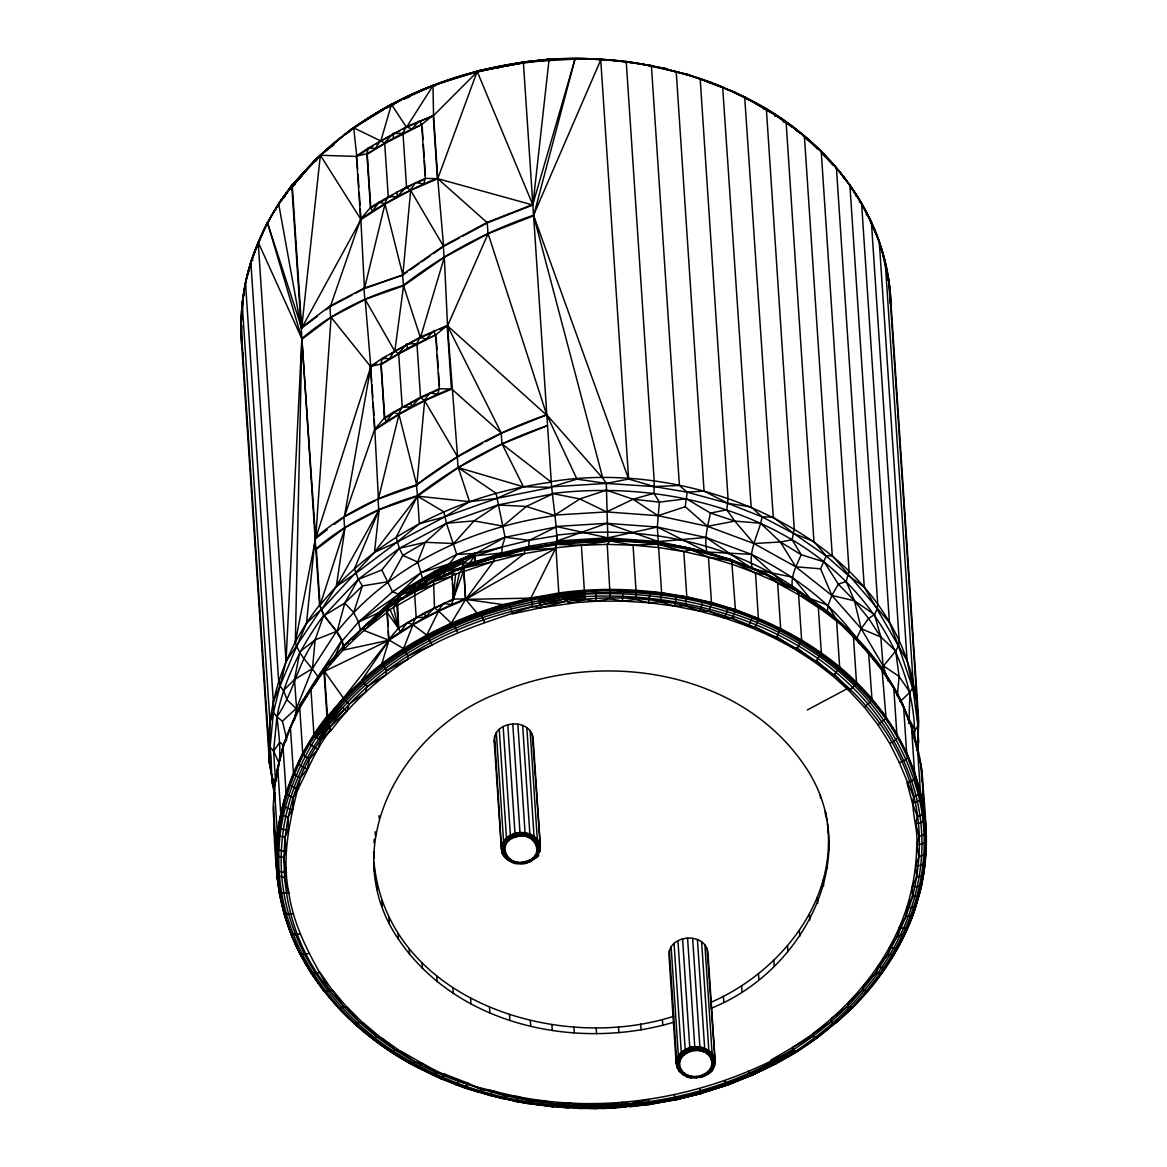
<?xml version="1.0" encoding="UTF-8"?>
<svg xmlns="http://www.w3.org/2000/svg" width="1167" height="1167" viewBox="0 0 1167 1167"><rect width="100%" height="100%" fill="white"/><g stroke="black" fill="none" stroke-linecap="round" stroke-linejoin="round"><path stroke-width="1.5" d="M800.081 1048.71L796.711 1051.584L793.079 1049.541C702.709 1100.233 593.492 1118.278 492.81 1090.809C429.31 1077.345 370.522 1041.504 329.94 990.52C267.579 916.212 269.956 801.86 329.78 727.201C385.752 653.535 475.728 611.639 566.345 601.253L567.279 601.428C737.617 574.762 961.623 701.265 912.477 896.767C854.419 1091.714 589.481 1157.081 422.746 1063.662L417.669 1067.572C362.572 1038.951 314.959 993.117 291.429 934.942L290.977 933.658C277.235 900.691 275.704 864.645 273.88 829.474L273.88 824.135M793.079 1049.541L792.583 1047.47L812.64 1036.296L812.845 1033.568C855.469 1001.724 890.392 958.253 906.89 907.255C913.134 886.964 916.518 865.914 916.766 844.675C918.371 828.497 910.946 812.509 913.542 796.653L899.349 762.664L889.677 743.364L877.992 724.838L864.382 707.202L848.934 690.572L831.75 675.066L812.976 660.799L792.714 647.875L771.11 636.38L748.339 626.387L724.532 617.97L699.864 611.187L674.511 606.096L648.648 602.712L622.463 601.078L610.253 598.773L596.118 601.195L584.973 599.634L569.904 603.572L561.502 597.373L558.803 593.653L610.224 589.627L622.915 590.969L622.463 601.078L596.118 601.195L569.817 603.062L561.663 597.081L558.614 593.011C702.607 572.734 880.647 639.283 920.413 791.999C942.221 877.701 901.872 968.858 835.207 1023.371L830.846 1021.884L792.583 1047.47L770.979 1060.015L775.399 1063.823L796.711 1051.584L817.046 1037.813L838.475 1019.914M343.813 647.32C341.61 630.428 323.565 621.486 320.079 605.279C376.168 534.69 463.066 493.816 551.305 482.175L523.385 62.478L524.552 61.588L527.892 62.376L524.523 62.114C435.831 73.959 348.875 114.993 292.246 185.67L301.67 328.131L317.453 316.228M567.279 601.428L569.904 603.572L540.817 607.715L532.488 606.563C489.921 621.18 445.954 633.521 408.202 659.078C378.589 678.435 351.996 702.432 330.83 730.848L327.548 717.267C384.599 647.291 470.724 607.19 558.862 594.12L555.623 542.786C675.182 527.411 807.564 566.666 880.895 666.663C904.877 702.578 921.551 743.992 923.126 787.55C926.233 823.085 929.034 859.525 919.319 894.389L912.725 915.366L906.278 916.445L899.29 927.532L898.167 935.73L889.604 947.298L888.175 954.475L877.905 966.393L876.359 972.578L864.28 984.685L862.807 989.922L848.832 1002.059L847.607 1006.392L831.633 1018.397L830.846 1021.884M917.568 750.614L918.735 721.439L890.888 302.238C887.737 212.321 823.464 134.891 744.677 97.007L733.926 92.353L751.285 101.062M923.039 796.127L923.126 787.55M398.137 602.216L398.676 596.191L408.771 591.581L435.233 575.812L434.941 571.174L447.997 564.595L475.188 553.041L475.246 561.779L495.61 557.009M917.306 749.126C934.402 559.489 714.35 454.488 551.218 481.665L551.728 487.31L496.719 498.382L469.499 501.664L417.523 496.15L374.49 552.239L321.29 610.005L336.3 586.403L345.053 527.63L320.079 605.279L316.359 549.278L345.053 527.63L379.129 509.731L417.523 496.15L458.281 467.588L496.092 493.291L505.078 537.258L502.073 547.06L501.97 552.939L475.246 561.779M610.253 598.773L607.219 544.391L610.137 540.992C688.515 541.94 767.711 564.93 830.014 613.506C861.669 645.774 897.642 677.633 909.195 723.496M277.877 770.118C281.728 752.598 278.855 734.437 276.915 716.844C284.033 679.675 301.494 645.511 323.755 615.184L319.539 605.017L291.75 185.276L292.275 186.122C276.36 204.911 264.398 226.719 255.646 249.65L255.019 250.132C243.743 280.022 239.089 312.318 241.642 344.163L269.489 763.364L274.741 793.837M317.22 680.449L318.051 677.093C310.845 665.073 298.898 656.029 295.339 641.996L301.845 338.605L267.491 222.795L278.986 203.087L292.246 185.67C329.196 139.923 379.1 105.949 433.891 85.133L434.795 86.125M914.68 740.724C916.431 657.065 862.34 581.268 792.116 539.796C720.389 497.39 634.498 483.678 552.356 493.481L554.996 515.61C471.876 527.309 390.186 565.12 337.044 631.639L344.761 603.135L358.254 579.343L399.377 548.286L446.421 523.239L497.959 504.961L552.429 493.991L551.655 486.799L576.979 479.156L606.315 483.43L654.293 486.581L687.159 492.168L727.858 503.327L762.051 516.85L793.837 533.582L813.939 541.473L826.192 555.944L848.497 575.652L864.266 587.132L907.124 660.741L912.827 687.626L917.933 725.757L918.517 742.052L917.656 749.156M330.276 663.192L327.023 664.49L324.557 667.291C302.53 697.297 285.186 731.111 277.717 767.769L274.376 788.279L277.381 833.53L276.885 874.71L279.701 895.118L284.573 915.249L291.429 934.942L300.255 954.095L311.253 973.234L315.455 973.628L319.846 972.242L343.944 1006.961L347.387 1007.325L376.737 1036.792L382.017 1038.09L415.219 1061.955L422.746 1063.662L436.283 1072.59L445.065 1074.282L468.478 1083.355L481.402 1089.599L492.81 1090.809L505.18 1095.886L517.9 1096.601L529.57 1100.627L543.574 1100.685L554.398 1103.792L569.656 1103.034L579.547 1105.368L595.958 1103.632L604.812 1105.339L622.288 1102.479L630.063 1103.705L648.487 1099.577L649.654 1104.478L676.349 1099.606L702.476 1093.1L727.872 1084.887L751.986 1074.53M595.958 1103.632L595.666 1108.65L559.956 1106.929M274.07 799.162C273.676 780.096 279.628 761.774 283.858 743.394L300.444 704.153L323.93 671.127L324.557 667.291L299.729 708.092L290.423 727.552L283.07 747.478L286.075 792.729L277.381 833.53L276.112 854.142L276.885 874.71C280.08 902.091 287.461 929.151 300.065 953.818L310.976 972.578L323.886 991.046L332.683 990.272L359.582 1022.409L363.871 1023.299L395.321 1049.994L401.681 1051.569L422.746 1063.662M900.107 701.352L902.324 703.468L911.515 726.837L921.288 767.04L925.854 833.705L924.877 863.478L921.478 885.009L919.056 895.249L912.477 896.767L906.89 907.255L906.278 916.445M323.93 671.127L327.008 717.063L330.83 730.848L329.532 728.004M241.263 326.133L242.182 347.474L241.642 344.163C239.862 316.724 242.357 288.643 250.847 262.181L263.611 230.118L267.812 221.905L269.504 221.205M242.138 315.09L241.219 322.573M274.697 790.176L269.489 763.364L269.985 722.169L242.153 302.982L245.508 283.143M433.409 253.589L443.606 246.441L437.756 178.682L477.332 71.07L525.879 61.749L549.088 59.225L574.908 58.408L600.684 59.167L628.634 479.039L654.293 486.581L679.413 485.457L687.159 492.168L704.066 491.074L727.858 503.327L751.14 506.93L762.051 516.85L773.254 517.083L793.837 533.582L826.192 555.944L832.261 555.58L889.429 622.478L898.502 645.891L916.897 700.929L917.933 725.757L913.323 733.08M860.458 644.053C833.953 604.2 794.085 575.273 751.519 554.369L706.954 552.006L658.276 541.561L657.313 527.046L659.399 502.102L653.972 493.262L654.22 481.446L626.227 61.574L625.41 62.668M584.448 591.684L559.241 594.82C471.351 609.218 383.666 647.729 327.942 719.499L327.606 720.258C299.277 760.009 278.928 806.995 278.825 856.461C277.338 936.27 326.366 1009.907 392.229 1051.89C505.428 1124.828 657.123 1124.9 775.399 1063.823C876.271 1012.927 952.943 893.747 913.819 779.862C865.155 637.488 699.325 580.174 560.7 596.162L558.803 593.653C588.868 590.021 619.837 589.218 649.888 592.661L648.648 602.712L635.475 599.532L622.463 601.078M559.562 58.992L559.577 58.671C681.12 54.178 816.885 106.824 871.399 222.109C883.054 247.287 889.283 274.624 890.888 302.238M526.711 862.938C501.154 862.457 530.941 866.337 525.836 861.436C507.864 868.204 494.823 842.37 516.033 836.972C534.005 830.204 547.046 856.038 525.836 861.436M319.539 605.017C284.515 649.465 264.428 706.531 269.489 763.364M274.376 788.279L273.107 808.891L274.814 836.272M242.853 304.82L243.159 301.407L240.869 323.595L268.716 742.781C273.574 759.381 269.096 777.63 274.974 794.129M295.339 641.996L315.644 538.483L331.078 317.278L365.154 299.379L403.549 285.813L444.321 257.236L488.127 233.663L533.611 215.822L574.995 59.094L562.932 58.933M279.336 891.748L283.989 893.295L288.847 893.134L284.31 877.526L286.455 872.289L283.552 857.395L286.265 851.297L284.806 837.25L288.264 830.321L288.074 817.192L292.465 809.49L293.311 797.353C306.367 775.588 313.938 750.614 330.276 730.586L320.531 740.418L317.789 749.374L309.591 758.842L307.271 768.878L300.502 777.864C290.991 815.354 280.926 854.127 288.847 893.134C294.113 928.684 312.202 959.96 329.94 990.52M284.31 877.526L277.265 875.586C271.911 818.621 291.531 760.928 326.935 716.363L327.008 717.063C300.75 750.673 282.998 791.124 277.381 833.53L280.095 836.01L284.806 837.25M388.363 631.522L388.947 640.231L343.696 697.764L327.475 716.626L324.47 671.39L388.947 640.231L412.958 624.753L438.617 611.1L465.691 599.371L530.825 598.131L558.862 594.12L558.614 593.011L530.825 598.131L503.488 604.637L480.848 613.025L476.895 613.011L465.341 598.934L453.219 599.065L424.934 612.587L407.035 622.799L398.399 628.254L388.596 639.793L400.383 631.843L398.399 628.254L396.853 605.046L397.174 601.501L398.647 599.532L401.244 599.182L397.845 601.457L398.647 599.532L387.05 608.372L388.596 639.793L403.563 648.56L407.808 655.956L408.202 659.078L386.583 670.689L385.854 674.847L366.978 686.794L365.402 692.177L349.166 704.153L347.007 710.893L329.78 727.201L328.977 724.094C384.993 651.565 473.846 610.035 563.588 599.182L584.973 599.634L581.37 545.266L555.477 544.362L610.137 540.992L633.025 545.149L658.611 547.556L683.804 551.568L708.457 557.184L731.68 560.889L755.53 573.041L797.659 591.158L852.318 633.214L882.135 670.485L893.82 688.588L903.637 707.406L906.642 752.657C917.174 778.477 925.314 805.697 925.854 833.705L919.129 836.535L916.766 844.675L918.91 856.68L915.657 865.681L916.693 876.796L912.361 886.584L912.477 896.767M396.853 605.046L386.744 611.916L398.749 628.677L397.524 601.924C414.11 588.562 434.489 579.809 453.817 570.78L437.362 579.168L434.941 579.445L433.555 581.385L397.524 601.924L416.604 589.189L435.758 579.941M470.885 564.857L465.297 565.543L463.81 567.512L465.341 598.934L451.644 604.55L443.62 603.324L438.267 610.662L434.182 607.832L425.24 617.255L415.875 617.576L412.607 624.33L407.035 622.799L400.383 631.843L425.24 617.255L451.644 604.55L453.219 599.065L451.994 572.311L453.482 570.327L464.378 567.337M472.358 564.682L474.911 561.327L475.188 553.041L435.043 571.961L398.443 593.901L398.676 596.191L402.921 598.831M815.441 603.499C744.517 544.347 647.204 523.808 556.819 535.186L556.805 543.647L555.623 542.786L609.728 539.46L657.24 542.567L689.77 548.096L690.981 549.73L708.457 557.184L732.424 564.347L755.53 573.041L758.433 619.429L755.268 626.796L748.339 626.387L732.672 618.306L724.532 617.97L709.244 611.289L699.864 611.187L685.131 605.804L674.511 606.096L660.493 601.866L648.648 602.712M897.335 696.115L899.071 676.452L895.716 650.982L898.502 645.891L899.246 641.296L871.399 222.109L861.144 202.416L859.291 201.833M373.994 842.764L374.301 839.204M710.849 1008.376C803.144 972.009 866.104 854.536 804.369 765.319C738.799 669.245 600.64 649.188 498.469 693.081C402.863 728.894 335.089 846.192 398.472 939.245C457.274 1026.172 577.738 1051.088 674.22 1022.073M407.808 655.956L432.228 644.986L427.034 636.336L451.25 623.178L465.691 599.371L463.839 571.494L464.16 567.95L465.648 565.98L495.26 555.973L525.15 548.475L556.148 543.618L540.584 546.608M710.455 1002.541C779.308 972.797 837.512 901.77 827.374 823.494M343.667 648.662L341.61 640.639L336.49 631.376L323.755 615.184L315.119 639.895L312.493 668.501L296.549 708.121L294.288 720.593M360.282 208.718L364.44 288.585L402.834 275.018L410.667 190.396L437.756 178.682L532.896 205.027L549.088 59.284L549.161 60.407M374.257 419.07L378.414 498.936L416.809 485.355L424.642 400.748L451.717 389.019L501.387 433.22L546.783 414.81C499.724 430.754 455.801 454.634 416.459 484.932C379.567 495.96 344.338 512.809 315.09 538.162L306.527 623.149L273.326 701.659L273.428 712.424L270.088 747.04L273.603 751.11L279.234 763.612M416.604 589.189L415.029 591.231L414.693 594.805L416.225 617.999L408.946 622.449M272.013 777.747L275.514 781.511L273.603 751.11L276.915 716.844C293.573 693.227 297.585 663.279 315.119 639.895L336.49 631.376L312.493 668.501L294.492 679.53L283.45 690.514L287.345 700.171L298.489 710.747M274.42 799.41L274.741 795.952M276.419 778.637L277.25 769.987L283.858 743.394M532.488 606.563L530.825 598.131L555.696 548.286L555.711 543.297M622.915 590.969L661.616 592.792L676.524 596.133L674.511 606.096M687.159 492.168L685.233 506.711L707.552 526.332L753.926 543.53L795.763 566.797L831.867 595.447L861.217 628.707L882.996 665.584L888.291 681.032M635.475 599.532L636.03 590.4L633.025 545.149L607.219 544.391L581.37 545.266L555.609 547.775M351.34 128.983L353.703 127.874C404.059 92.849 462.861 71.464 523.472 62.989L559.606 58.729L523.939 62.23C448.784 72.369 376.153 103.279 320.371 155.269L291.692 185.422L274.201 210.673L267.491 222.795L301.67 328.131L320.371 155.269L351.34 128.983L383.607 109.669M551.728 487.31L523.429 486.785L496.719 498.382L444.642 516.864L419.347 523.706L397.116 542.159L355.585 573.522L336.3 586.403L379.129 509.731L374.49 552.239L397.116 542.159L444.642 516.864L469.499 501.664L458.281 467.588L502.102 444.014L547.498 425.605C500.453 441.549 456.516 465.429 417.173 495.727C380.282 506.755 345.053 523.604 315.805 548.957L316.359 549.278M505.428 853.485L502.379 853.442L501.372 849.197L494.152 740.52C494.458 719.995 530.489 717.778 533.129 738.2L540.35 846.877L539.81 851.224L536.805 851.618M504.698 850.174L501.504 849.488L494.589 736.465M532.677 742.256L533.129 738.2M539.519 851.458C542.757 834.172 517.389 828.103 506.828 838.708C501.066 841.349 499.388 858.241 507.222 856.505M711.607 1065.923L714.612 1065.529L715.152 1061.182L707.917 952.36C705.276 931.937 669.245 934.154 668.939 954.679L676.174 1063.502L679.325 1071.35L682.039 1070.81C691.55 1084.07 720.156 1072.181 709.448 1056.223C699.923 1042.962 671.317 1054.837 682.039 1070.81M679.5 1064.479C667.976 1062.247 688.384 1044.29 694.832 1047.237C700.9 1043.531 723.132 1058.965 711.972 1062.553M435.583 84.593L477.843 71.304L525.281 62.143L477.303 71.727L532.896 205.027L487.412 222.868L437.756 178.682L433.555 115.577L433.001 85.658L433.891 85.133L404.365 98.655M827.301 611.96L828.074 605.367L831.867 595.447L838.387 584.2L846.221 581.443L849.065 570.823L821.232 151.622L820.241 150.572M559.241 594.82L538.848 597.956L530.825 598.131L509.454 604.418L503.488 604.637L465.691 599.371L524.26 553.625L525.15 548.475L528.491 548.942L529.191 540.35L556.178 526.973L554.909 515.099L579.853 498.951L606.461 490.14L633.097 499.257L659.399 502.102L686.502 498.79L710.426 513.057L734.787 521.08L760.636 523.239L780.344 541.984L801.218 554.69L824.135 561.925L838.387 584.2L854.419 600.786L868.598 618.422L880.822 637.007L895.716 650.982L881.421 668.472M579.547 1105.368L578.992 1108.49L604.725 1108.344L633.987 1105.733M425.955 585.717L426.524 581.254L463.941 562.815L461.651 560.831L461.417 558.555M390.289 354.199L394.796 351.296L403.549 285.813L402.484 274.581L443.329 245.96L487.237 222.343L532.808 204.458L574.995 59.094C600.509 58.408 626.183 61.778 651.39 65.585L679.413 485.457M243.888 296.097L244.384 292.552M386.583 670.689L381.886 663.585L388.947 640.231L363.871 630.413L364.381 626.723L366.467 624.33L388.903 606.84L342.938 650.165L324.47 671.39L344.703 699.908L349.166 704.153M569.656 1103.034L568.635 1108.037L528.038 1103.646L529.57 1100.627M649.888 592.661L686.809 596.818L702.636 601.384L699.864 611.187M445.634 603.149L434.532 608.255L433.555 581.385L452.344 572.749L434.941 579.445M774.757 114.92L755.676 103.396L766.383 109.421L794.231 528.622L792.116 539.796L780.344 541.984L753.926 543.53L734.787 521.08L726.793 509.833L728.033 498.251L700.185 79.05L687.771 74.484L686.532 75.519M324.47 671.39L325.112 667.568L345.811 643.805L366.467 624.33L381.201 613.857M664.563 1101.108L649.713 1104.376L630.53 1106.681M376.314 143.862L380.821 140.959L391.631 103.819L393.935 104.694M529.672 859.919L531.306 861.115L526.492 862.821M334.287 524.406L344.338 516.835L370.785 366.788L365.154 299.379L394.796 351.296M755.268 626.796L771.11 636.38L776.886 636.715L792.714 647.875L797.397 647.991L812.976 660.799L816.667 660.566L831.75 675.066L834.58 674.351L848.934 690.572L854.609 685.86L856.461 682.17L853.456 636.934L852.318 633.214L846.717 629.115M660.493 601.866L661.616 592.792L658.611 547.556L657.24 542.567M244.939 289.139L245.551 285.871M273.647 806.032L276.112 854.142L278.825 856.461L283.552 857.395M448.901 574.324L443.956 576.162L444.831 571.509L462.963 567.498L463.941 562.815M676.524 596.133L711.462 602.42L728.033 608.372L724.532 617.97M408.479 595.112L409.121 592.005L426.524 581.254L414.723 591.158M275.514 781.511L277.206 773.371M408.114 594.703L410.376 588.139L410.142 585.849L434.941 571.174M762.051 516.85C759.104 534.063 747.361 551.028 752.496 568.898L705.991 537.491L657.313 527.046L606.869 523.327L556.105 526.463L557.155 541.488L529.264 546.185L501.97 552.939L475.786 555.755L502.073 547.06L529.191 540.35L556.907 535.697M919.129 836.535L915.672 823.727L917.335 816.477L912.39 802.984L906.934 782.576L911.631 781.029L915.891 777.893L914.52 772.087L911.515 726.837M326.06 309.736L330.363 306.483L360.647 219.104L372.433 211.154L370.45 207.551L366.89 153.796L368.247 148.049L406.131 126.867L433.555 115.577L477.303 71.727M344.338 516.835L374.622 429.456L386.408 421.491L384.424 417.903L380.85 364.148L382.222 358.386L420.105 337.219L447.18 325.491L546.871 415.379L488.127 233.663L447.53 325.914L457.566 456.793L416.459 484.932L417.523 496.15L443.854 511.832L446.421 523.239L456.735 554.413L448.347 565.032L432.301 573.566M273.326 701.659L245.478 282.472L251.168 261.248M702.636 601.384L735.429 609.597L752.555 617.037L748.339 626.387M364.44 288.585L385.008 204.065L410.667 190.396L443.606 246.441M378.414 498.936L398.983 414.402L424.642 400.748L457.566 456.793L482.613 443.329M554.398 1103.792L553.362 1106.885L531.204 1103.544M835.835 1022.35L816.637 1038.061L812.64 1036.296M269.985 722.169L273.428 712.424L286.032 661.441L301.845 338.605L258.199 242.255L259.147 240.883M543.574 1100.685L541.678 1105.499M524.45 836.476L525.077 832.757L517.856 724.094M699.252 1050.781L699.879 1047.062L692.644 938.239M465.648 565.98L524.683 550.095L555.696 548.286L465.691 599.371L493.539 561.385L495.26 555.973L500.701 555.813M835.207 1023.371L852.785 1007.252L868.525 989.66L866.57 990.929L862.807 989.922M600.159 60.305L600.567 59.109L626.227 61.574M685.131 605.804L686.809 596.818L683.804 551.568L658.115 544.143L633.025 545.149M523.793 61.749L523.472 62.989L523.472 62.026L549.088 59.284L523.939 62.23M357.642 169.055L356.46 155.999L368.247 148.049L375.511 148.355L380.471 140.521L384.366 143.133L393.104 133.461L402.673 133.388L406.131 126.867L412.097 128.881L421.71 124.621L433.205 115.139L437.392 178.245L423.694 183.861L415.671 182.636L410.317 189.973L406.233 187.143L397.305 196.567L387.94 196.887L384.658 203.627L379.085 202.11L370.45 207.551L360.647 219.104L356.46 155.999L366.89 153.796L393.425 138.129L412.097 128.881L419.507 120.755L421.71 124.621L425.284 178.376L423.694 183.861L397.305 196.567L372.433 211.154L379.085 202.11L406.233 187.143L425.284 178.376L437.756 178.682M371.733 381.201L370.42 366.35L382.222 358.386L389.486 358.692L394.446 350.873L398.341 353.47L407.079 343.813L416.634 343.725L420.105 337.219L426.072 339.218L435.685 334.958L447.18 325.491L451.366 388.596L437.669 394.198L429.646 392.973L424.292 400.31L420.208 397.48L411.265 406.918L401.915 407.225L398.633 413.979L393.06 412.447L384.424 417.903L374.622 429.456L370.42 366.35L380.85 364.148L407.385 348.481L426.072 339.218L433.482 331.107L435.685 334.958L439.244 388.713L437.669 394.198L411.265 406.918L386.408 421.491L393.06 412.447L420.208 397.48L439.244 388.713L451.717 389.019M249.548 268.512L251.357 262.298M537.17 848.249L540.35 846.877L532.24 734.233M715.05 1061.489L707.027 948.377M531.145 861.188C543.837 847.928 537.739 860.794 532.925 857.657M710.163 1069.132C715.721 1068.009 710.455 1074.676 707.727 1071.962M434.795 331.443L420.456 337.642L444.321 257.236L447.53 325.914L501.387 433.22M517.419 861.932C517.521 866.964 504.946 858.46 516.908 863.39M692.221 1076.251C692.323 1081.269 679.748 1072.779 691.71 1077.71M918.954 888.962C917.568 911.938 905.023 933.294 894.462 953.424L881.61 973.103L876.359 972.578M912.988 914.534L904.44 935.059L898.167 935.73M923.637 873.981L921.244 876.14L916.693 876.796M539.81 851.224L537.812 855.221L535.361 854.827M714.612 1065.529L712.891 1069.366M327.125 529.818L315.644 538.483L370.785 366.788L376.781 362.908M352.332 639.56L360.443 630.195L358.488 622.055L353.674 612.442L362.412 585.936L358.254 579.343L354.491 568.679L379.129 509.731M311.91 973.628C259.351 896.912 269.125 789.636 327.344 719.047L327.679 718.099C370.099 660.668 435.656 623.951 503.488 604.637M826.192 555.944L820.605 568.81L831.867 595.447L854.419 600.786L874.506 614.557L880.822 637.007L882.996 665.584L899.071 676.452L909.91 692.294L908.991 723.263M255.106 251.241L251.824 260.737L252.962 260.299M574.777 58.686L585.907 58.54M709.244 611.289L711.462 602.42L708.457 557.184M517.9 1096.601L515.449 1101.415L492.343 1095.288M373.323 145.787L356.81 156.436L320.371 155.269L291.692 185.83C273.982 208.82 259.541 234.407 250.847 262.181L278.68 681.368L280.022 685.831L283.45 690.514M418.194 581.633L422.673 578.701L417.684 562.013L425.342 542.29L446.421 523.239L474.006 520.905L502.948 526.084L526.332 506.463L552.429 493.991M293.311 797.353L288.73 795.529L286.075 792.729L302.734 753.342L327.008 717.063L327.679 718.099L339.903 705.145L339.291 704.212M403.563 648.56L412.958 624.753L426.743 635.052L427.034 636.336M315.323 683.862L318.051 677.093L341.61 640.639L334.331 658.348M255.019 250.132L267.491 222.795M600.786 59.853L533.523 215.253L602.828 478.28L606.315 483.43L607.832 537.841L658.276 541.561L705.991 537.491L751.519 554.369L785.508 584.93M505.063 846.79C497.478 845.944 507.441 836.841 510.446 835.572C520.963 829.664 538.629 833.705 540.248 847.184M712.614 1069.526C721.775 1053.655 697.822 1041.898 685.452 1050.373C679.398 1051.321 671.769 1067.834 680.244 1067.79M732.672 618.306L735.429 609.597L731.68 560.889L730.075 559.153L687.99 548.33M492.81 1090.809L489.673 1095.463L455.115 1084.333L458.383 1081.824M426.743 635.052L438.617 611.1L451.25 623.178L453.292 623.689L476.895 613.011M867.796 990.783C882.208 973.409 895.22 954.796 904.688 934.242M505.18 1095.886L503.181 1098.818L464.32 1087.659L454.911 1083.662M649.654 1104.478L639.239 1105.28M324.528 669.143L327.023 664.49L322.063 672.09M301.67 328.131L360.997 219.542L385.008 204.065L402.834 275.018L407.195 271.955M868.656 653.228L872.055 700.258L864.382 707.202M509.454 604.418L512.255 613.988L540.817 607.715L539.708 602.755L561.663 597.081L584.667 594.907L563.077 598.321L560.7 596.162C672.484 579.693 795.836 614.659 871.53 701.236C933.425 769.505 942.659 876.869 893.645 954.65L888.175 954.475M528.432 837.527L529.862 834.026L522.641 725.363M703.234 1051.846L704.664 1048.331L697.428 939.508M872.931 658.815L880.895 666.663L882.135 670.485L886.074 718.434L877.992 724.838M318.431 739.236L328.306 723.307L327.606 720.258L314.93 736.406L320.531 740.418L328.802 725.29C299.306 762.532 281.874 809.504 281.189 857.089C279.496 944.643 338.693 1023.182 413.818 1063.166C531.393 1127.38 681.601 1119.007 795.821 1051.423M468.478 1083.355L464.656 1087.804L455.115 1084.333M403.271 128.997L406.481 127.291L433.001 85.658M481.402 1089.599L478.937 1092.414L464.656 1087.804M309.591 758.842L305.243 756.464L302.734 753.342L299.729 708.092L300.444 704.153L320.064 675.139M894.462 953.424L881.61 973.103M776.886 636.715L780.65 628.429L777.645 583.179L763.918 572.545L737.544 562.713M893.82 688.588L896.825 733.824L898.109 737.515L894.097 741.22L889.677 743.364M327.679 718.099L314.93 736.406L313.923 734.495L310.918 689.245M513.436 860.881L511.934 862.267M688.238 1075.186L686.736 1076.572M273.603 751.11L279.701 742.372L283.727 745.261M283.523 198.405L285.463 195.677M289.358 190.221L316.242 158.697L333.952 144.708M728.033 608.372C804.151 632.047 875.002 683.162 908.072 757.383L903.914 760.811L899.349 762.664M292.319 185.538L278.68 203.948L301.115 327.81L329.867 306.119L364.016 288.191L402.834 275.018M314.273 735.516L327.154 717.968M291.94 185.436L292.64 186.005L316.724 158.391L291.94 185.436L278.986 203.087L291.692 185.422L292.246 186.093L291.75 185.276M303.157 700.973L307.359 695.415M396.299 602.274L388.538 606.417L387.05 608.372L390.07 609.597L398.399 628.254L393.454 607.307L397.174 601.501L387.05 608.372L396.503 602.318M445.065 1074.282L440.601 1078.483L427.676 1071.889M797.397 647.991L801.627 639.968L798.622 594.718L797.659 591.158L795.383 589.116L783.115 583.602L786.091 585.426M372.127 620.946L378.764 612.704L421.345 572.53L456.735 554.413L505.078 537.258L556.178 526.973M284.806 742.212L286.732 739.834M404.861 596.41L409.121 592.005M425.342 542.29L402.848 555.404L388.334 581.647L362.412 585.936L344.761 603.135L324.309 615.447L358.254 579.343L381.828 569.977L399.377 548.286L425.342 542.29L453.715 543.559L474.006 520.905L497.959 504.961L526.332 506.463L554.996 515.61M343.696 697.764L327.548 717.267L326.935 716.363M347.007 710.893L344.455 709.303L328.977 724.094L328.306 723.307L316.345 737.763L328.365 721.483C384.395 649.815 472.416 608.547 561.502 597.373M915.891 777.893L921.507 798.914L917.174 801.758L912.39 802.984M315.528 161.104L317.862 158.333L314.259 162.286M534.603 858.518C559.051 819.613 473.029 834.259 512.357 862.194M342.164 640.916L358.488 622.055L392.535 591.815L421.345 572.53L454.736 562.304M325.112 667.568L345.811 643.805L358.298 633.243M292.873 186.53L295.266 183.846M315.484 161.017L317.862 158.333M816.667 660.566L821.335 652.82L818.33 607.584L798.622 594.718L777.645 583.179M474.911 561.327L469.178 563.53L463.591 562.392C440.192 569.146 418.676 581.75 398.676 596.191C421.666 578.394 447.851 564.507 475.436 555.332L463.591 562.392L462.628 567.06L469.178 563.53L475.436 555.332C460.498 559.781 448.113 567.979 435.233 575.812M924.891 820.284L920.5 822.823L915.672 823.727M292.64 186.005L302.253 175.458M674.351 1094.952L676.247 1099.737L686.386 1096.542M387.254 609.218L399.026 596.629L398.443 593.901L410.142 585.849M422.323 578.263L422.556 580.553L417.363 586.082L410.376 588.139M926.014 841.859L921.624 844.091L916.766 844.675M436.283 1072.59L433.788 1074.807L432.301 1074.209C396.853 1058.381 364.717 1035.1 337.861 1007.092L338.795 1008.157C359.888 1030.534 384.643 1049.235 411.455 1064.231L415.219 1061.955M339.903 705.145L340.939 706.341L327.344 719.047M327.577 664.752L337.292 654.979M241.365 333.237L241.934 325.491M652.499 66.169C697.458 74.863 625.089 59.78 611.712 60.29M834.58 674.351L839.657 666.926L836.651 621.675M328.365 721.483L342.456 707.771L344.455 709.303M924.877 863.478L920.486 865.418L915.657 865.681M531.904 839.394L534.034 836.258L526.813 727.581M706.721 1053.699L708.836 1050.563L701.6 941.725M360.443 630.195L378.764 612.704L399.026 596.629M900.18 701.571L909.91 692.294L912.827 687.626L913.017 680.653L885.184 261.466L876.694 234.815L870.232 220.811L875.338 232.875M748.193 1071.102L752.117 1075.215L769.607 1066.054M306.527 623.149L320.735 609.728L286.032 661.441L258.199 242.255M388.903 606.84L364.381 626.723L343.521 646.401L342.938 650.165L388.947 640.231L361.887 680.025L366.978 686.794M843.756 1015.042L852.975 1006.508M286.601 738.623L282.414 721.162L296.549 708.121L294.492 679.53L299.875 651.667L315.119 639.895M921.478 885.009L917.145 886.643L912.361 886.584M448.814 601.691L453.569 599.502L459.521 572.618L463.81 567.512L459.988 568.373L465.297 565.543L456.078 570.007L458.748 569.744M915.847 906.292L911.587 907.634L906.89 907.255M347.358 133.359L350.042 131.083M710.207 83.513L712.03 82.667L699.616 78.247L662.666 68.299M245.829 281.51L249.096 270.058L248.44 270.584M318.051 677.093L320.633 674.949M509.964 859.029L507.776 860.064L504.523 857.045L502.262 853.165L501.781 845.929M684.766 1073.334L682.578 1074.369L687.159 1076.499M676.247 1099.737L702.301 1093.231L699.704 1088.636M908.014 927.182L903.856 928.232L899.29 927.532M364.381 626.723L387.4 608.809M363.871 630.413L387.094 612.354M898.036 947.531L894.024 948.29L889.604 947.298M551.655 486.799L606.315 483.43L628.634 479.039L533.523 215.253C486.479 231.197 442.556 255.092 403.198 285.375C366.307 296.403 331.092 313.267 301.845 338.605L315.644 538.483M302.384 338.926L331.078 317.278L370.785 366.788M427.399 584.623L444.831 571.509M461.651 560.831C451.454 570.269 437.012 572.326 426.188 580.816L422.556 580.553M886.001 967.195L882.15 967.691L877.905 966.393M395.321 1049.994L392.229 1051.89L390.42 1051.117M410.113 269.913L418.851 263.786M421.754 261.744L430.492 255.631M530.883 861.086L534.967 858.547M704.474 1074.224C707.975 1077.477 712.672 1068.812 713.825 1065.923C715.736 1058.965 710.659 1052.196 704.27 1049.848C689.449 1041.489 666.459 1061.955 683.191 1074.384M724.371 1080.671L727.872 1084.887L706.21 1091.364L752.394 1075.04L775.865 1063.618L780.533 1060.292M404.759 590.429L358.488 622.055L378.764 612.704L378.925 616.249M751.46 1074.953C862.355 1026.552 953.366 905.14 911.631 781.029C863.522 640.187 700.258 583.573 563.077 598.321L563.588 599.182L540.204 605.09M802.925 1046.784L817.206 1037.098M386.933 107.845L401.083 100.158M274.201 210.673L275.864 210.031M409.238 587.497L415.204 583.588M852.785 1007.252L847.607 1006.392M381.288 360.005L385.781 357.102M374.972 429.879L398.983 414.402L416.809 485.355M352.726 128.822L392.097 103.615M386.7 107.743L396.226 102.492M392.856 194.874L370.8 207.989L367.24 154.234L384.716 143.556L421.71 124.621M675.285 71.377L688.078 74.571L735.02 92.281L700.784 79.108M393.512 413.001L384.774 418.34L381.201 364.585L398.691 353.907L435.685 334.958M396.43 411.222L400.806 408.552M397.203 605.483L432.986 585.061L452.037 576.294L452.271 579.868M403.126 626.008L406.028 624.228M376.737 1036.792L373.382 1038.484L371.412 1037.609M534.646 841.903L537.301 839.277L530.081 730.615M709.448 1056.223L712.103 1053.582L704.883 944.759M794.479 1050.665L773.561 1062.758L750.425 1074.019M783.568 1058.542L797.221 1050.65M775.399 1063.823L796.711 1051.584M399.012 599.955L419.055 588.912M456.735 554.413L475.553 553.479L505.078 537.258L529.191 540.35M445.167 245.61L459.244 238.024M462.38 236.347L487.412 222.868M485.735 441.637L499.826 434.066M400.062 130.704L380.821 140.959L353.703 127.874L356.81 156.436M400.485 190.819L411.353 185.378M396.401 350.45L406.014 345.33M409.223 343.623L418.851 338.488M424.277 577.84L429.091 575.273M420.806 615.563L433.001 609.072M807.345 709.944L847.009 688.822M330.363 306.483L352.055 295.091M355.147 293.471L362.893 289.401M345.884 516.018L375.322 500.57M709.769 1072.852L701.44 1077.272L691.447 1077.622M359.582 1022.409L355.964 1023.897L353.849 1022.905M763.612 109.231L765.596 108.516C804.413 131.988 838.475 163.993 861.582 203.291L889.429 622.478M752.117 1075.215L775.865 1063.618L753.649 1073.844M653.972 493.262L633.097 499.257L606.607 511.905L554.909 515.099M419.289 181.716L424.044 179.528M422.148 397.188L438.019 389.88M437.362 579.168L440.543 577.709M443.708 576.25L453.248 571.888M443.956 576.162L448.697 573.989M456.633 570.386L461.388 568.227M388.538 606.417L394.49 603.747M774.946 116.364L777.032 115.708M408.071 126.605L417.626 122.462M420.82 121.091L433.555 115.577M439.565 329.371L445.94 326.614M404.613 98.932L409.646 96.803M457.945 560.948L462.745 558.905M465.939 557.549L473.948 554.15M451.673 575.856L463.489 571.057L453.219 599.065L455.597 574.222L451.994 572.311L463.81 567.512L453.482 570.327M343.944 1006.961L338.795 1008.157L323.551 990.287L323.886 991.046M727.654 1085.047L752.394 1075.04M783.072 121.922L785.231 121.324L786.106 122.287L813.939 541.473M526.638 862.967L531.306 861.115M700.638 1075.741L701.309 1077.126L705.685 1075.39M463.941 566.783L467.909 565.236M483.911 560.889L495.1 556.674L468.259 565.659L495.26 555.973M415.029 591.231L432.986 585.061M463.839 571.494L493.539 561.385L524.26 553.625L555.696 548.286M913.542 796.653L918.05 794.815L920.413 791.999L917.408 746.763L912.069 731.84M685.233 506.711L657.984 515.697L606.607 511.905L579.853 498.951L552.356 493.481M536.441 844.937C544.201 843.128 533.115 834.93 529.862 834.026C519.68 830.043 504.873 834.142 501.941 845.462M711.243 1059.242C719.003 1057.433 707.931 1049.235 704.664 1048.331C693.417 1043.604 675.824 1050.052 676.306 1063.793M308.978 953.395L304.427 954.489L300.065 953.818M374.009 862.311C387.415 1000.192 557.563 1053.889 673.826 1016.238M345.811 643.805L348.218 643.105M512.546 552.502L526.084 548.709L556.148 543.618M433.555 581.385L452.037 576.294M917.335 816.477L921.901 814.931L924.293 812.276L921.507 798.914M689.697 1095.682L699.602 1093.085M683.804 551.568L690.981 549.73M540.817 607.715L566.345 601.253L564.784 599.663L584.827 597.416M496.704 556.076L526.084 548.709M475.553 553.479L502.073 547.06M539.708 602.755L539.314 600.742L560.087 595.899L539.037 599.123L538.848 597.956M681.426 1097.841L702.476 1093.1M493.539 561.385L464.16 567.95L494.502 557.666L524.26 553.625M300.152 933.833L295.455 934.621L290.977 933.658M726.793 509.833L710.426 513.057C707.931 525.763 703.789 539.066 706.954 552.006L708.617 553.931M658.276 541.561L606.869 523.327L557.067 540.977L607.832 537.841L657.313 527.046L706.954 552.006L723.817 558.264M667.947 1100.452L671.317 1099.795M734.787 521.08L707.552 526.332L657.984 515.697L633.097 499.257M477.332 71.07L523.472 62.026L574.995 59.094M477.463 70.939L510.081 65.308M513.655 64.652L522.612 62.989M477.843 71.304L492.051 68.853M495.596 68.24L499.14 67.628M625.848 1106.827L604.754 1108.446L585.542 1108.052M524.683 550.095L555.565 544.872M693.14 1077.695L701.309 1077.126M656.131 1102.742L676.349 1099.606M293.428 913.688L288.628 914.169L284.048 912.93M581.37 545.266L610.137 540.992L609.728 539.46M918.91 856.68L925.635 854.302L925.198 842.53M536.732 61.195L540.263 60.728M545.572 60.013L556.076 59.181M639.035 1104.945L642.463 1104.493M647.583 1103.836L651.011 1103.399M560.248 543.238L565.412 542.626M570.575 542.013L582.625 540.569L603.324 540.481M559.883 595.258L584.521 592.865L559.226 594.411M540.175 60.392L526.2 62.318M543.749 60.057L549.103 59.546M595.622 1108.548L601.049 1108.037M611.552 1107.264L616.716 1106.929M710.703 554.821L713.183 554.675L727.8 559.489M802.546 135.416L804.413 136.379L832.261 555.58M610.093 1107.6L622.74 1107.352L622.288 1102.479M286.455 872.289L281.553 872.128L276.871 870.29M803.844 136.554L812.918 144.533L814.493 144.781M613.638 540.54L646.372 542.013M585.703 58.802L588.956 58.948M593.857 59.152L608.474 60.057M286.265 851.297L281.364 850.816L276.681 848.672M546.579 1105.776L553.216 1106.768M822.866 154.336L828.92 160.623L830.583 160.973M760.68 572.355L763.918 572.545L775.719 579.357M565.105 1106.87L570.255 1107.191M820.605 568.81L795.763 566.797L780.344 541.984M649.888 542.392L656.89 543.151M843.187 177.734L844.937 178.186M288.264 830.321L283.391 829.504L278.738 827.067M531.087 1103.326L534.486 1103.749M549.715 1105.689L553.114 1106.126M755.53 573.041L765.873 574.427M635.855 540.875L644.432 542.086M626.052 61.501L637.941 63.222L687.771 74.484M673.942 546.287L677.458 546.798M680.959 547.308L684.475 547.819M855.63 195.764L857.453 196.304M639.093 63.762L651.39 65.585M526.259 1103.253L489.673 1095.463M528.038 1103.646L515.231 1101.298L527.703 1102.888L524.143 1102.188M292.465 809.49L287.651 808.366L283.056 805.609M506.332 1098.731L513.451 1100.116M607.832 537.841L556.105 526.463M679.865 1061.095L676.612 1059.446L669.391 950.624M752.555 617.037L758.535 618.277M866.177 214.568L868.058 215.224M754.115 569.292L792.612 577.213L814.945 604.229M663.075 68.007L676.233 71.887L704.066 491.074M298.81 788.965L294.099 787.521L289.591 784.472M288.074 817.192L283.406 815.66L280.722 813.005L277.717 767.769M478.455 1091.626L488.871 1094.369M458.281 467.588L523.429 486.785L502.102 444.014L551.305 482.175M722.65 86.898L751.14 506.93M732.672 561.108L735.925 562.173M744.677 97.007L773.254 517.083M307.271 768.878L302.691 767.113L298.314 763.787M453.277 1083.064L440.222 1078.323L455.48 1084.479M796.769 129.727L778.389 116.642M711.666 82.551L723.029 87.029M300.502 777.864L296.024 775.763L293.428 772.787L290.423 727.552M398.793 594.339L392.535 591.815L381.828 569.977M317.789 749.374L309.138 743.7M432.301 1074.209L445.225 1079.606M448.449 1080.963L453.292 1082.991M880.822 637.007L861.217 628.707L854.419 600.786L846.221 581.443M801.919 595.374L828.074 605.367L837.862 621.836M722.008 87.131L732.438 91.697M506.507 843.581L503.546 841.29L496.34 732.613M681.324 1057.886L678.348 1055.595L671.127 946.758M432.534 1074.895L440.601 1078.483M417.684 562.013L402.848 555.404L399.377 548.286L396.167 537.214L417.523 496.15L419.347 523.706M417.669 1067.572L432.928 1075.07M411.455 1064.231L410.755 1063.341L424.598 1070.329M504.815 857.176L508.024 860.137M730.075 559.153L736.056 561.998M734.612 92.149L745.115 97.153M836.491 168.194L849.897 185.188L877.744 604.375L877.073 609.101L874.506 614.557L868.598 618.422L861.217 628.707L856.899 638.013L858.854 642.827M818.33 607.584L830.014 613.506L811.298 600.976M512.094 862.311L507.776 860.064M682.578 1074.369L686.896 1076.63M745.407 97.882L777.528 115.898M677.516 1067.951L676.816 1063.852M876.694 234.815L875.965 234.377L879.276 241.54L907.124 660.741M803.975 596.322L806.908 598.19M883.273 254.96L879.582 244.939M883.973 260.022L889.064 281.743L916.897 700.929M777.543 116.758L792.568 127.524M887.839 280.226L888.583 280.78M508.943 840.751L506.463 837.891L499.257 729.215M683.745 1055.056L681.28 1052.196L674.045 943.374M282.414 721.162L276.915 716.844L273.428 712.424M798.928 132.484L795.311 129.566L803.494 135.372L818.971 149.361M795.383 589.116L800.299 593.23M682.826 1074.457L679.325 1071.35M340.939 706.341L342.456 707.771M812.918 144.533L817.965 149.347M856.257 683.249L871.661 698.479M823.887 154.365L836.418 167.931L864.266 587.132M344.761 603.135L353.674 612.442M827.418 611.231L833.661 617.868M906.205 715.386L908.626 717.968L914.957 730.046M828.92 160.623L833.238 165.51M602.828 478.28L546.783 414.81L576.979 479.156M853.033 634.892L849.488 630.749L851.414 633.666M857.745 640.406L877.788 663.863M872.055 700.258L885.14 715.736M686.998 1052.809L685.175 1049.498L677.939 940.66M512.196 838.504L510.373 835.193L503.152 726.516M324.514 991.396L311.253 973.234M886.074 718.434L896.825 733.824M848.817 184.021L860.458 202.051L869.517 219.308M391.514 104.519L406.481 127.291M320.371 155.269L360.997 219.542M792.116 539.796L801.218 554.69C796.711 565.236 789.928 576.892 792.714 588.679M457.727 632.704L453.292 623.689M677.064 1067.484L679.617 1071.496M898.109 737.515L906.642 752.657M484.48 622.347L480.848 613.025M908.072 757.383L914.52 772.087M690.849 1051.277L689.785 1047.674L682.564 938.837M516.033 836.972L514.983 833.355L507.762 724.692M604.725 1108.344L604.812 1105.339M273.88 829.474L274.858 832.392M403.549 285.813L420.456 337.642M882.894 255.85L883.609 258.636M494.152 740.52L495.041 744.502M630.501 1106.797L630.063 1103.705M539.037 599.123L539.314 600.742M825.419 811.182L826.819 819.978M242.824 352.682L243.29 356.081M916.649 745.188L917.35 750.396M447.997 564.595L448.23 566.885M888.758 282.502L890.246 303.289M696.524 1077.856L696.451 1076.441M521.722 863.551L521.649 862.121M917.787 731.155L918.517 742.052M827.943 827.009L828.322 832.859M828.555 844.777L828.949 850.626M825.332 812.349L825.521 815.266M826.98 862.573L827.374 868.408M820.357 795.121L820.561 798.038M823.231 880.21L823.625 886.045M817.338 897.511L817.731 903.36M809.373 914.33L809.767 920.165M799.395 930.493L799.789 936.328M787.506 945.839L787.9 951.688M773.823 960.237L774.217 966.072M758.477 973.541L758.856 979.376M741.614 985.604L741.993 991.454M723.394 996.341L723.773 1002.19M687.567 938.005L695.021 1050.592M662.418 1019.55L662.812 1025.385M640.654 1024.028L641.033 1029.863M618.495 1026.8L618.875 1032.649M596.162 1027.835L596.556 1033.685M573.887 1027.12L574.281 1032.97M551.874 1024.67L552.268 1030.519M487.237 222.343L487.952 233.137M501.212 432.68L501.927 443.475M512.78 723.861L520.219 836.287M530.329 1020.512L530.722 1026.347M509.468 1014.663L509.862 1020.498M443.329 245.96L444.043 256.755M457.304 456.312L458.018 467.106M489.498 1007.194L489.877 1013.044M422.177 126.838L423.008 139.384M423.373 144.752L424.204 157.297M424.438 160.886L425.386 175.225M436.152 337.19L436.983 349.721M437.333 355.104L438.179 367.649M438.529 373.017L439.361 385.562M452.504 583.427L453.336 595.929M470.593 998.179L470.972 1004.028M403.023 133.811L406.583 187.566M416.984 344.163L420.558 397.918L402.265 407.662L398.691 353.907M452.942 987.705L453.321 993.555M393.104 133.461L393.425 138.129M396.984 191.884L397.305 196.567M407.079 343.813L407.385 348.481M410.959 402.236L411.265 406.918M424.934 612.587L425.24 617.255M384.716 143.556L388.29 197.311M436.721 975.875L437.1 981.724M422.075 962.79L422.469 968.639M358.006 174.466L358.838 187.085M359.203 192.497L360.049 205.115M371.981 384.804L372.813 397.436M373.177 402.834L374.009 415.467M387.211 614.105L388.013 626.3M409.15 948.596L409.544 954.431M364.016 288.191L364.731 298.985M377.991 498.542L378.706 509.337M398.093 933.41L398.472 939.245M388.976 917.393L389.355 923.228M379.027 815.602L379.231 818.519M381.901 900.676L382.295 906.526M375.19 831.765L375.482 836.156M376.941 883.448L377.32 889.298M374.14 865.87L374.519 871.705M329.867 306.119L330.582 316.913M343.842 516.47L344.557 527.265M271.823 776.522L272.305 783.772M278.986 884.265L279.701 895.118M595.783 591.086L596.118 601.195M373.644 851.647L373.892 858.752M921.288 767.04L921.697 781.511M503.458 846.396C500.162 866.074 533.45 869.152 538.381 851.706C541.678 832.027 508.389 828.949 503.458 846.396M504.246 846.629C501.081 865.447 532.911 868.394 537.622 851.706C540.773 832.888 508.958 829.941 504.246 846.629M678.275 1060.701C674.964 1080.379 708.252 1083.457 713.183 1066.011C716.48 1046.332 683.191 1043.254 678.275 1060.701M679.048 1060.934C675.883 1079.752 707.713 1082.699 712.424 1066.011C715.59 1047.193 683.76 1044.246 679.048 1060.934M435.174 573.464L426.188 580.816L435.218 574.281L444.481 571.071L435.174 573.464"/></g></svg>
